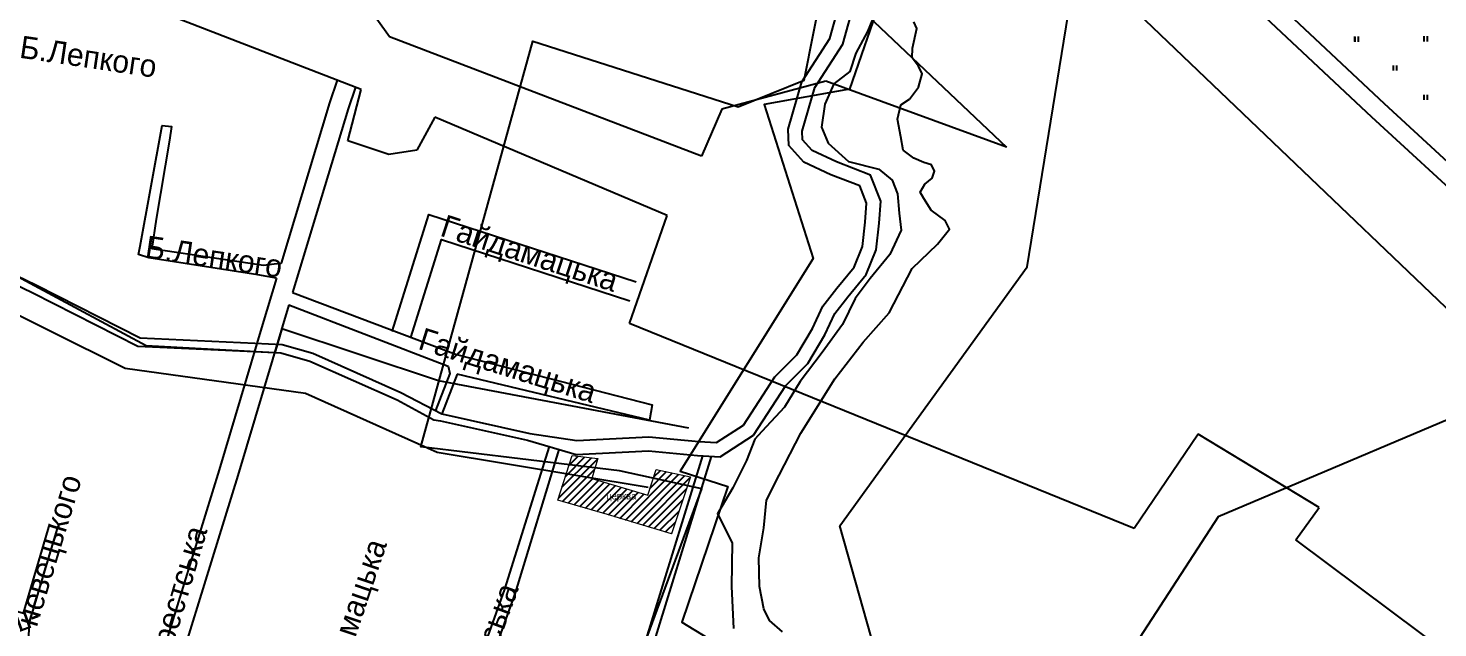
# Model space of a CAD drawing. Header units: millimetres. Extents: x 1379499 to 1411715, y 5652947 to 5671991.
# Drawn here: x 1402561 to 1403569, y 5659398 to 5659827 of the extents above; entities that cross this region are included whole.
import ezdxf
from ezdxf.enums import TextEntityAlignment as Align

# ---------------------------------------------------------------- set-up
doc = ezdxf.new("R2010")
doc.units = ezdxf.units.MM
doc.layers.add('_5Інше', color=252, linetype='Continuous', lineweight=25)
for name, color, linetype in [('вулиці', 7, 'Continuous'), ('ВулНазва', 7, 'Continuous'), ('залізниця', 7, 'Continuous'), ('на область', 5, 'Continuous')]:
    doc.layers.add(name, color=color, linetype=linetype)
picture_1 = doc.add_image_def('image1.bmp', size_in_pixel=(3370, 2384))

# ---------------------------------------------------------------- blocks, each defined once
blk = doc.blocks.new('ЧорнаПрибер')
at = {"layer": '_5Інше', "color": 160}
for points in [[(46908, 26521), (46729, 26555), (46617, 26592), (46612, 26575), (46520, 26580), (46376, 26657)], [(46396, 26618), (46505, 26564), (46634, 26546), (46728, 26504), (46879, 26479)]]:
    blk.add_lwpolyline(points, dxfattribs=at)
blk = doc.blocks.new('Турія')
at = {"layer": '_5Інше', "color": 5}
for points in [[(46959.9, 26350.8), (46950.7, 26358.9), (46946.5, 26367.3), (46943.4, 26383.1), (46943, 26403.7), (46946.5, 26425), (46948.5, 26444.8), (46957.6, 26462.7), (46973.1, 26492.8), (46997.3, 26531.6), (47017.5, 26557.7), (47036.1, 26578.7), (47052.7, 26610.4), (47070.6, 26627.9), (47079.3, 26638.5), (47076.3, 26644.8), (47066.1, 26652.2), (47060.9, 26660.5), (47058.4, 26665), (47061.6, 26670.7), (47067, 26674.9), (47068.6, 26680), (47066.4, 26684.5), (47060.9, 26686.1), (47053.9, 26689.3), (47046.2, 26695), (47044.6, 26704.6), (47042.1, 26717.1), (47044.6, 26727.3), (47050.7, 26731.5), (47057.1, 26740.1), (47059.7, 26749.4), (47057.1, 26755.1), (47052.6, 26760.9), (47052.9, 26767.9), (47055.9, 26781.8), (47053.9, 26786.6)], [(47027.8, 26797.2), (47020.6, 26779.8), (47012.4, 26764.4), (47008.1, 26751.1), (46996.5, 26742.4), (46990.1, 26727.8), (46987.8, 26711.5), (46992.5, 26699.9), (47007.1, 26686.9), (47028.7, 26681.3), (47038.4, 26673.6), (47042, 26663.7), (47043.4, 26650), (47044.7, 26637.7), (47036.7, 26620.4), (47022.5, 26603.3), (47011.8, 26588.9), (47002.7, 26570.5), (46988.3, 26550.4), (46972.6, 26529.7), (46961.2, 26511.3), (46945.1, 26493.9), (46940.1, 26488.5), (46934.1, 26473.1), (46924.3, 26453.7), (46913.5, 26435), (46924, 26414.4), (46923.3, 26383.1), (46924.8, 26353.2)]]:
    blk.add_lwpolyline(points, dxfattribs=at)
blk = doc.blocks.new('ТуріяПрибер')
at = {"layer": '_5Інше', "color": 160}
for points in [[(47740, 27508), (47474, 27474), (47179, 27319), (46966, 26847), (47023, 26821), (47000, 26754), (46939, 26743), (46974, 26633), (46879, 26481), (46913, 26470), (46880, 26373), (46921, 26348)], [(46768, 24208), (46922, 24778), (46918, 24781), (46924, 24984), (46963, 24986), (46960, 25058), (46917, 25059), (46916, 25122), (47042, 25306), (47065, 25943), (47093, 25540), (47164, 25902), (47092, 25992), (47088, 26106), (46993, 26442), (47127, 26627), (47198, 27064), (47524, 27366), (47631, 27206), (47810, 27266), (47842, 27342), (47995, 27705)]]:
    blk.add_lwpolyline(points, dxfattribs=at)
blk = doc.blocks.new('ТуріяВодоох')
at = {"layer": '_5Інше', "color": 140}
for points in [[(46794, 26148), (46913, 26470), (46854, 26483), (46712, 26500), (46792, 26790), (46939, 26743), (46986, 26762), (47000, 26832), (46966, 26845), (46866, 26931), (46906, 27218), (47118, 27415), (47272, 27533)], [(48682, 27510), (48729, 27348), (48132, 27408), (47610, 27124), (47504, 26544), (47282, 26450), (47208, 26336), (47222, 26234), (47363, 26200), (47363, 26078), (47280, 26086), (47240, 25798), (47150, 25804), (47109, 25544), (47065, 25543), (47056, 25444), (47121, 25294), (47100, 25160), (46916, 25122), (46917, 25059), (46964, 25058), (46928, 24645)]]:
    blk.add_lwpolyline(points, dxfattribs=at)
blk = doc.blocks.new('ЛвЗд')
at = {"layer": '_5Інше', "color": 204, "linetype": 'Continuous'}
for points in [[(46668.483, 26754.579), (45799.712, 27096.204)], [(46892.247, 26938.424), (47129.628, 26710.585)], [(46689, 26792), (46680.06, 26804.792)], [(47223.884, 26805.976), (47549.646, 26491.135)], [(46911.575, 26705.444), (46689, 26792)], [(46658.664, 26717.979), (46668.483, 26754.579)], [(47000.741, 26758.502), (46926.283, 26739.077)], [(47129.628, 26710.585), (47000.741, 26758.502)], [(46926.283, 26739.077), (46911.575, 26705.444)], [(46721.101, 26734.345), (46708, 26711)], [(46886.748, 26663.102), (46721.101, 26734.345)], [(46688, 26708), (46658.664, 26717.979)], [(46708, 26711), (46688, 26708)], [(46859.304, 26586.181), (46886.748, 26663.102)], [(47219.209, 26437.685), (46859.304, 26586.181)], [(47265.4, 26504.721), (47219.209, 26437.685)], [(47351.734, 26451.755), (47265.4, 26504.721)], [(47334.814, 26428.917), (47351.734, 26451.755)], [(47469.057, 26327.309), (47334.814, 26428.917)]]:
    blk.add_lwpolyline(points, dxfattribs=at)

msp = doc.modelspace()

# ---------------------------------------------------------------- hatches: boundary and pattern name
at = {"layer": 'вулиці', "lineweight": -2}
h = msp.add_hatch(dxfattribs=at)
h.set_pattern_fill('ANSI31', color=5, scale=30, style=0)
h.set_pattern_definition([(45, (19203.3615, -9190.9644), (-2.6516504294, 2.6516504294), [])])
h.paths.add_polyline_path([(1403004.2, 5659493.3), (1402964.2, 5659505.2), (1402964.4, 5659505.6), (1402945.9, 5659508.7), (1402939.8, 5659489.7), (1402975.3, 5659479.3), (1403021.2, 5659465.7), (1403032.5, 5659499.9), (1403008.2, 5659505.3)])
h.paths.add_polyline_path([(1402947.9, 5659515), (1402945.9, 5659508.7), (1402964.4, 5659505.6), (1402966.4, 5659512.7)])
h.paths.add_polyline_path([(1402950, 5659521.6), (1402947.9, 5659515), (1402966.4, 5659512.7), (1402968.4, 5659519.5)])
h.paths.add_polyline_path([(1403010.2, 5659511.6), (1403008.2, 5659505.3), (1403032.5, 5659499.9), (1403034.6, 5659506.4)])
h.paths.add_polyline_path([(1402970, 5659488.8), (1403000.4, 5659488.8), (1403000.4, 5659495.1), (1402970, 5659495.1)], flags=24)

# ---------------------------------------------------------------- linework, layer by layer
at = {"layer": 'вулиці', "color": 7, "lineweight": -2}
for p, q in [((1403509.8, 5659817.4), (1403509.8, 5659821)), ((1403509.9, 5659817.2), (1403509.9, 5659820.8)), ((1403512.2, 5659817.4), (1403512.2, 5659821)), ((1403512.3, 5659817.2), (1403512.3, 5659820.8)), ((1403559.2, 5659817.6), (1403559.2, 5659821.2)), ((1403559.2, 5659817.4), (1403559.2, 5659821)), ((1403561.6, 5659817.6), (1403561.6, 5659821.2)), ((1403561.6, 5659817.4), (1403561.6, 5659821)), ((1403537.4, 5659796.7), (1403537.4, 5659800.3)), ((1403539.8, 5659796.7), (1403539.8, 5659800.3)), ((1403559.2, 5659775.7), (1403559.2, 5659779.3)), ((1403561.6, 5659775.7), (1403561.6, 5659779.3))]:
    msp.add_line(p, q, dxfattribs=at)
for points in [[(1403892, 5659501.1), (1403892, 5659501.1), (1403813.1, 5659547.7), (1403723.2, 5659603.4), (1403663.4, 5659652.3), (1403603.7, 5659705.9), (1403530.8, 5659772.9), (1403424.3, 5659872.9), (1403233.8, 5660049.5), (1402954.6, 5660317.1)], [(1402918.2, 5659532.5), (1402953, 5659522.2), (1403004.6, 5659524.9), (1403039.8, 5659521.5), (1403055.9, 5659520.6), (1403079.8, 5659536), (1403102.8, 5659571.5), (1403118.6, 5659587.3), (1403130.8, 5659607.7), (1403137.9, 5659623.1), (1403147.1, 5659635), (1403160.4, 5659651), (1403167.4, 5659668.5), (1403169.7, 5659687.5), (1403170.7, 5659703.4), (1403163.4, 5659721.9), (1403139, 5659731.4), (1403121.8, 5659739.6), (1403114.8, 5659747.1), (1403114.6, 5659753.4), (1403123.5, 5659784.5), (1403143.6, 5659815.5), (1403151.7, 5659844.5)], [(1402919.8, 5659537.3), (1402953.5, 5659532.2), (1403004.8, 5659534.9), (1403040.6, 5659531.5), (1403053.2, 5659530.8), (1403072.6, 5659543.2), (1403095, 5659577.8), (1403110.7, 5659593.5), (1403121.9, 5659612.4), (1403129.3, 5659628.3), (1403139.3, 5659641.2), (1403151.7, 5659656.2), (1403157.6, 5659671), (1403159.7, 5659688.4), (1403160.6, 5659701.8), (1403155.7, 5659714.2), (1403135.1, 5659722.2), (1403115.8, 5659731.3), (1403104.9, 5659743), (1403104.5, 5659754.7), (1403114.3, 5659788.7), (1403134.4, 5659819.6), (1403141.7, 5659846)], [(1402821.3, 5659610.2), (1402847.5, 5659693.7), (1402995.8, 5659645.6)], [(1402496.9, 5659677), (1402567.1, 5659643.3), (1402641.1, 5659605.7), (1402723.1, 5659601.8), (1402742.7, 5659600.9), (1402764.6, 5659594.6), (1402827.7, 5659566.7), (1402856.8, 5659551.3)], [(1402834.7, 5659606), (1402856.6, 5659676), (1402991.4, 5659632.2)], [(1402494.7, 5659671.4), (1402564.4, 5659637.9), (1402639.6, 5659599.7), (1402722.9, 5659595.8), (1402741.7, 5659595), (1402762.6, 5659589), (1402825, 5659561.3), (1402851.3, 5659547.1)]]:
    msp.add_lwpolyline(points, dxfattribs=at)
at = {"layer": 'вулиці', "color": 7}
for points in [[(1404318.6, 5658976.4), (1404320.4, 5658986.1), (1404316.8, 5658997.4), (1404285.9, 5659013.8), (1404245.5, 5659037.3), (1404212.1, 5659070.1), (1404122.2, 5659161.9), (1404088.8, 5659197.7), (1404059.8, 5659272.6), (1404043.2, 5659307.2), (1404014.3, 5659369.6), (1404001.1, 5659393.2), (1403976.5, 5659423.2), (1403935.6, 5659458.5), (1403885.3, 5659490), (1403806.3, 5659536.5), (1403715.6, 5659592.8), (1403655, 5659642.4), (1403595, 5659696.2), (1403521.9, 5659763.4), (1403415.4, 5659863.3), (1403224.9, 5660040), (1402945.6, 5660307.7)], [(1402782.1, 5659789.8), (1402776.7, 5659773.6), (1402742, 5659659.1)], [(1402795.2, 5659784.7), (1402790, 5659769.4), (1402750.2, 5659638)], [(1402738.6, 5659648.2), (1402725.3, 5659650.7), (1402647.5, 5659662.9), (1402640.1, 5659665.1), (1402641.1, 5659671.1), (1402649, 5659714.2), (1402657, 5659757.4), (1402663.6, 5659756.6), (1402662.3, 5659746.8), (1402652.6, 5659690.4), (1402649.5, 5659669.6), (1402729.4, 5659657.6), (1402737.1, 5659658.5), (1402742, 5659659.1), (1402742, 5659659.1)], [(1402738.6, 5659648.2), (1402728.6, 5659615.1), (1402697.6, 5659511.3), (1402647.7, 5659349.4)], [(1402750.2, 5659638), (1402867.3, 5659593.7)], [(1402747.5, 5659629.2), (1402742, 5659611), (1402711, 5659507.2), (1402649.9, 5659309.1), (1402636.3, 5659252.4), (1402627.3, 5659177.5), (1402624.4, 5659139.2), (1402630.8, 5659115.1)], [(1402747.5, 5659629.2), (1402861.4, 5659585.3), (1402862.6, 5659580.1), (1402852.4, 5659553.7)], [(1402867.3, 5659593.7), (1403007.2, 5659557.7), (1403005.3, 5659546.9), (1402867.8, 5659579.7)], [(1402867.8, 5659579.7), (1402856.8, 5659551.3), (1402856.8, 5659551.3), (1402919.8, 5659537.3)], [(1402851.3, 5659547.1), (1402855.9, 5659546.4), (1402918.2, 5659532.5)], [(1402834.4, 5659200.6), (1402835.1, 5659205.6), (1402848.2, 5659251.8), (1402909.5, 5659423.4), (1402940.8, 5659525.8)], [(1402843.5, 5659262.4), (1402901.9, 5659426), (1402933.8, 5659527.9)], [(1402833.5, 5659194.5), (1402901.2, 5659166.9), (1402908.9, 5659163.8), (1402920.4, 5659163.8), (1402926.6, 5659172.2), (1403000.8, 5659362.6), (1403049.8, 5659520.9)], [(1402834.4, 5659200.6), (1402903.5, 5659172.5), (1402910.1, 5659169.8), (1402917.4, 5659169.8), (1402921.3, 5659175.2), (1402995.1, 5659364.6), (1403043.6, 5659521.3)], [(1402430.8, 5659435.7), (1402486.2, 5659429.7), (1402557.8, 5659408.9), (1402576.7, 5659472.7)], [(1402561.9, 5659401.5), (1402582.5, 5659471)], [(1402561.9, 5659401.5), (1402561.4, 5659393.2), (1402561.4, 5659379.3), (1402567.4, 5659372.3), (1402647.7, 5659349.4)]]:
    msp.add_lwpolyline(points, dxfattribs=at)
at = {"layer": 'ВулНазва', "color": 7, "lineweight": 9}
msp.add_lwpolyline([(1402950, 5659521.6), (1402968.4, 5659519.5), (1402964.2, 5659505.2), (1403004.2, 5659493.3), (1403010.2, 5659511.6), (1403034.6, 5659506.4), (1403021.2, 5659465.7), (1402975.3, 5659479.3), (1402939.8, 5659489.7), (1402950, 5659521.6)], close=True, dxfattribs=at)

# ---------------------------------------------------------------- block references
at = {"layer": 'вулиці', "color": 7}
for name, p in [('ТуріяВодоох', (1356129.9, 5633027.7)), ('ТуріяПрибер', (1356148.4, 5633029.4)), ('Турія', (1356140.6, 5633044.8))]:
    msp.add_blockref(name, p, dxfattribs=at)
at = {"layer": 'ВулНазва', "color": 7, "lineweight": 9, "rotation": 0.3369352804739994}
msp.add_blockref('ЛвЗд', (1356288.9, 5632754.6), dxfattribs=at)
at = {"layer": 'залізниця'}
msp.add_blockref('ЧорнаПрибер', (1356125.5, 5633020), dxfattribs=at)

# ---------------------------------------------------------------- texts
at = {"layer": 'ВулНазва', "color": 1, "lineweight": 9}
for s, rotation, p in [('Б.Лепкого', 351.5748, (1402604.2, 5659806.5)), ('Гайдамацька', 342.0265, (1402919.2, 5659664.6)), ('Б.Лепкого', 351.5748, (1402694, 5659663.6)), ('Гайдамацька', 342.6572, (1402903.6, 5659584.4)), ('невецького', 73.0737, (1402578, 5659453.2)), ('Брестська', 73.5108, (1402669.7, 5659421.2)), ('Гайдамацька', 71.3143, (1402790.9, 5659398.4)), ('Київська', 69.9522, (1402890.1, 5659389.4)), ('Д.Виш-', 20.0656, (1402536.2, 5659394.6))]:
    msp.add_text(s, height=16, rotation=rotation, dxfattribs=at).set_placement(p, align=Align.MIDDLE)
at = {"layer": 'ВулНазва', "color": 7, "lineweight": 9}
msp.add_text('церква', height=5, dxfattribs=at).set_placement((1402985.2, 5659491.9), align=Align.MIDDLE)

# ---------------------------------------------------------------- pictures from other files: only their frames are drawn
at = {"layer": 'на область', "color": 7, "lineweight": -2}
image = msp.add_image(picture_1, insert=(1395288.6, 5652947), size_in_units=(16426, 11620.1), dxfattribs=at)
image.dxf.flags = 7

doc.saveas('drawing.dxf')
